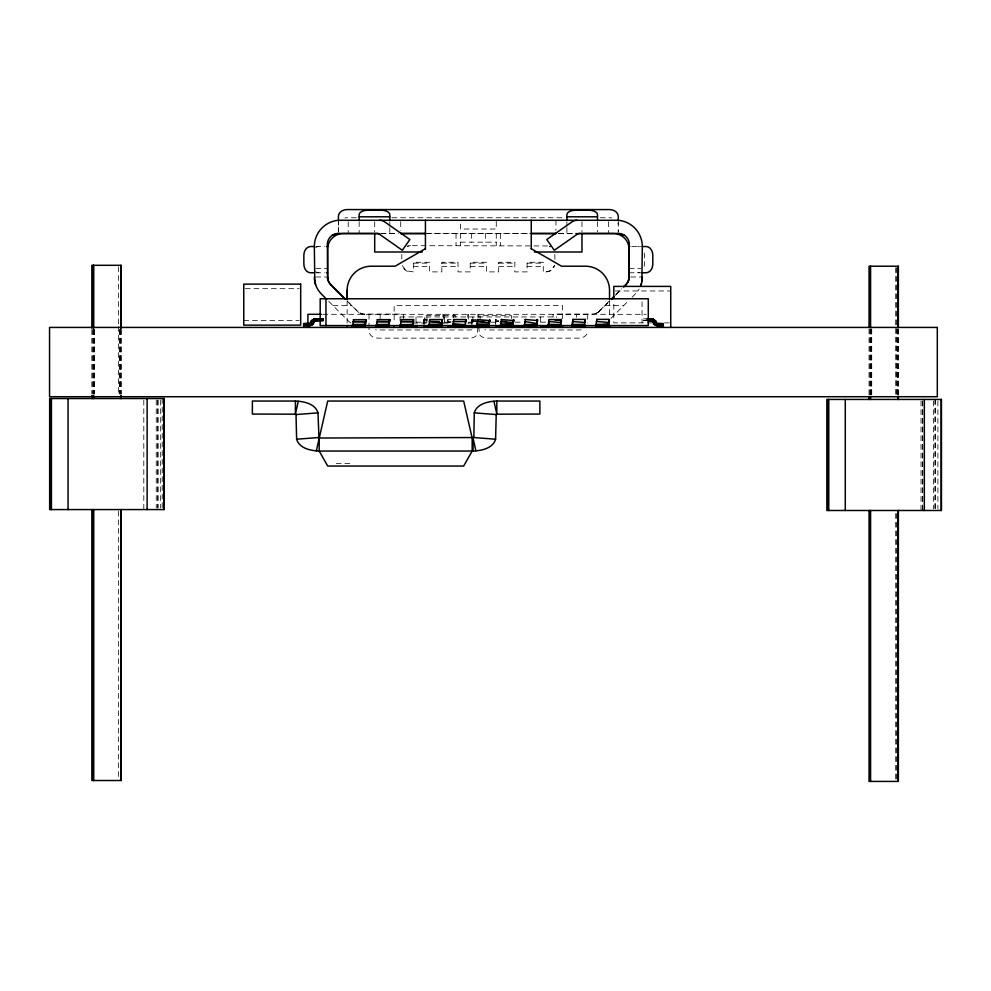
<?xml version="1.0" encoding="UTF-8"?>
<svg xmlns="http://www.w3.org/2000/svg" width="991" height="991" viewBox="0 0 991 991"><rect width="100%" height="100%" fill="white"/><g stroke="black" fill="none" stroke-linecap="round" stroke-linejoin="round"><path stroke-width="0.74" stroke-dasharray="4.96 3.72" d="M338.402 231.956L338.402 221.749M618.273 231.646L618.273 229.565M427.195 319.486L424.16 319.486L423.925 321.443L427.096 321.357M471.889 319.536L471.741 321.406L471.889 319.536L474.937 319.536M498.733 320.353L495.698 320.626L495.76 319.56L498.795 319.56M450.967 321.381C446.346 323.438 448.13 316.253 447.796 322.595L450.88 322.595M424.16 319.486C423.776 324.206 423.145 316.786 426.948 319.622M495.76 319.56L495.537 321.518L498.696 321.431M476.374 321.406L471.666 321.493L471.592 319.672L476.225 319.672M609.366 301.041L599.518 310.889A10.938 10.938 0 0 1 591.788 314.097L556.608 314.097L556.608 317.231M615.931 294.476L621.407 289M597.945 312.462L610.159 300.546M615.436 295.281L621.877 288.839M610.952 318.322L627.91 301.351M632.109 297.164L635.281 293.993A24.057 24.057 0 0 0 639.096 289.013M546.115 271.893L550.488 270.716L554.564 265.415A8.746 8.746 0 0 1 546.115 271.893L543.279 271.893L543.279 262.268L527.088 262.268L527.088 271.893L514.849 271.893L514.849 262.268L498.671 262.268L498.671 271.893L486.42 271.893L486.42 262.268L470.242 262.268L470.242 271.893L458.003 271.893L458.003 262.268L441.825 262.268L441.825 271.893L429.574 271.893L429.574 262.268L413.396 262.268L413.396 271.893L406.174 270.716L402.098 265.415A8.746 8.746 0 0 0 410.547 271.893M646.256 320.266L643.654 320.589L646.219 320.576M427.121 320.279L424.086 320.539L423.851 319.622M476.386 320.204L471.827 320.589L476.411 320.935M410.547 245.657L407.202 246.325A8.746 8.746 0 0 1 410.547 245.657L548.382 245.954A8.746 8.746 0 0 0 546.115 245.657M648.064 320.65L643.654 320.601L643.654 318.706L647.594 318.706M356.401 217.76L347.147 217.76A8.746 6.838 0 0 0 344.88 217.995M391.903 217.76L564.771 217.76M600.261 217.76L609.527 217.76A8.746 6.838 0 0 1 611.794 217.995M380.841 233.405L398.37 233.405M426.96 233.405L529.083 233.405M558.292 233.405L575.214 233.405M380.841 233.628L398.085 233.628M425.424 233.628L529.665 233.628M558.689 233.628L575.486 233.628M460.406 242.151L496.268 242.151M315.807 246.524L324.553 246.524M631.701 246.524L640.867 246.524M413.396 263.148L429.574 263.148M441.825 263.148L458.003 263.148M470.242 263.148L486.42 263.148M498.671 263.148L514.849 263.148M527.088 263.148L543.279 263.148M413.396 266.641L429.574 266.641M441.825 266.641L458.003 266.641M470.242 266.641L486.42 266.641M498.671 266.641L514.849 266.641M527.088 266.641L543.279 266.641M315.807 268.388L327.464 268.388M629.198 268.388L640.867 268.388M315.807 272.773L324.553 272.773M629.198 272.773L640.867 272.773M315.807 276.984L326.002 276.984M630.66 276.984L640.867 276.984M245.31 288.678L299.146 288.678M615.349 290.958L670.734 290.958M332.964 305.562L351.52 305.562M605.154 305.562L623.698 305.562M322.793 314.308L646.182 314.308M400.054 316.934L556.608 316.934M243.761 320.589L299.146 320.589M416.022 322.186L426.948 322.186M444.439 322.186L454.014 322.186M468.495 322.186L472.868 322.186M491.09 322.186L499.836 322.186M515.134 322.186L522.43 322.186M540.652 322.186L546.45 322.186M652.276 322.868L613.813 322.868L613.813 301.598M664.577 322.868L669.198 322.868M412.739 323.054L427.889 323.054M443.039 323.054L451.363 323.054M467.814 323.054L477.897 323.054M336.197 463.54L353.192 463.54M447.734 319.511L451.066 319.511M498.584 321.641L495.5 321.641L495.45 320.118L498.547 319.697M423.999 323.772L423.851 320.031L423.888 321.567L426.985 321.567M476.262 321.617L471.629 321.617L471.592 319.672M643.654 318.73L647.544 319.362M358.717 312.462L346.503 300.546M347.296 301.041L357.156 310.889A10.938 10.938 0 0 0 364.886 314.097L400.054 314.097L400.054 320.836M328.752 301.351L347.779 320.39A24.057 24.057 0 0 0 351.433 323.376M495.45 320.118L495.748 323.016M471.666 321.493L471.592 320.081L471.877 322.992M495.45 319.697L495.698 320.626M447.721 320.056L448.006 322.967M495.562 322.583L495.599 323.846M471.691 322.558L471.728 323.822M423.888 321.567L423.975 323.871M937.895 400.983L937.895 508.94M935.231 399.447L935.231 508.94M934.984 399.447L934.984 508.94M933.46 400.983L933.46 508.94M922.794 400.983L922.794 510.489M922.547 400.983L922.547 510.489M921.023 400.983L921.023 510.489M898.366 329L898.366 394.852M898.119 329L898.119 394.852M897.474 329L897.474 394.852M897.239 329L897.239 394.852M896.595 267.743L896.595 394.852M896.595 513.586L896.595 779.88M895.703 267.743L895.703 394.852M895.703 513.586L895.703 779.88M871.721 329L871.721 394.852M871.473 329L871.473 394.852M870.829 329L870.829 394.852M870.581 329L870.581 394.852M869.937 329L869.937 394.852M869.057 329L869.057 394.852M642.057 301.76L642.057 322.595M618.273 221.427L618.273 231.956M609.527 300.781L609.527 317.231M608.437 221.749L608.437 233.405M597.499 221.6L597.499 231.956M587.663 314.308L587.663 323.128M581.977 221.749L581.977 231.956M576.502 314.308L576.502 317.231M566.889 221.749L566.889 226.121M566.889 227.583L566.889 233.405M562.516 318.681L562.516 305.562L394.158 305.562L394.158 323.586M555.951 220.287L555.951 230.494M554.861 254.402L554.861 261.686M553.114 314.308L553.114 317.231M540.652 316.934L540.652 322.645M511.517 318.594L511.517 315.646L480.09 315.646L480.09 318.594M500.641 233.628L500.641 245.657M496.268 221.464L496.268 229.032L460.406 229.032L460.406 221.464M496.268 233.405L496.268 245.657M485.33 233.405L485.33 242.151M478.777 314.308L478.777 317.231M478.777 326.522L479.508 334.723A8.746 6.838 0 0 0 487.077 338.142L578.917 338.142A8.746 6.838 0 0 0 587.663 331.304M477.897 314.308L477.897 317.231M477.897 327.426L477.166 334.723A8.746 6.838 0 0 1 469.585 338.142L377.757 338.142A8.746 6.838 0 0 1 369.011 331.304L369.011 327.426M472.868 316.934L472.868 322.645M471.332 233.405L471.332 242.151M468.309 314.308L468.309 323.054M467.814 314.308L467.814 317.231M460.406 233.405L460.406 245.657M456.033 233.628L456.033 245.657M455.798 316.959L455.798 315.646L424.371 315.646L424.371 326.126M453.878 314.308L453.878 317.231M453.382 314.308L453.382 317.231M444.439 316.934L444.439 322.645M443.782 314.308L443.782 323.054M442.915 314.308L442.915 317.231M426.948 316.934L426.948 322.645M416.022 316.934L416.022 322.645M403.56 314.308L403.56 318.681M401.801 254.402L401.801 258.775M400.711 221.749L400.711 230.494M389.785 221.749L389.785 226.121M389.785 227.583L389.785 233.405M380.16 314.308L380.16 318.681M374.697 221.749L374.697 231.956M369.011 314.308L369.011 325.977M359.163 221.6L359.163 233.405M348.237 221.749L348.237 233.405M347.147 300.781L347.147 323.586M338.402 220.287L338.402 231.646M162.227 398.531L162.227 508.036M160.691 400.079L160.691 508.036M158.027 400.079L158.027 508.036M157.78 400.079L157.78 508.036M156.244 400.079L156.244 508.036M143.806 400.079L143.806 509.572M121.162 329.619L121.162 393.947M120.914 329.619L120.914 393.947M120.27 329.619L120.27 393.947M120.022 329.619L120.022 393.947M119.378 329.619L119.378 393.947M118.499 266.839L118.499 325.036M118.499 326.559L118.499 395.471M118.499 511.121L118.499 778.963M94.504 329.619L94.504 393.947M94.269 329.619L94.269 393.947M93.625 329.619L93.625 393.947M93.377 329.619L93.377 393.947M92.733 329.619L92.733 393.947M91.841 329.619L91.841 393.947M617.975 222.826A8.746 6.838 0 0 1 618.273 224.598M644.212 253.015A8.746 6.726 -90 0 1 644.435 255.269L644.435 264.015A8.746 6.726 -90 0 1 644.212 266.282M637.708 246.524A8.746 6.726 -90 0 1 639.455 246.821M599.605 311.112A10.938 10.938 0 0 1 591.875 314.308M315.596 247.7A8.746 6.726 -90 0 1 318.953 246.524M338.402 224.598A8.746 6.838 0 0 1 338.699 222.826M581.172 329.73A8.746 6.838 0 0 1 578.917 329.966L487.077 329.966A8.746 6.838 0 0 1 484.822 329.73M639.455 272.463A8.746 6.726 -90 0 1 637.708 272.773M364.787 314.308A10.938 10.938 0 0 1 357.057 311.112M318.953 272.773A8.746 6.726 -90 0 1 315.596 271.596M471.852 329.73A8.746 6.838 0 0 1 469.585 329.966L377.757 329.966A8.746 6.838 0 0 1 375.49 329.73M550.488 246.821L549.46 246.325A8.746 8.746 0 0 1 550.488 246.821"/><path stroke-width="1.49" d="M347.147 298.452L347.147 290.264A24.057 24.057 0 0 1 371.191 266.207L395.124 266.207L425.424 248.716M641.858 281.679L642.317 246.524A26.336 26.336 0 0 0 618.273 220.287L618.273 216.41A8.746 6.838 0 0 0 609.527 209.572L347.147 209.572A8.746 6.838 0 0 0 338.402 216.41L338.402 220.287A26.336 26.336 0 0 0 314.345 246.524L314.804 281.679M309.539 324.751L303.642 325.556L303.642 323.661L310.406 323.45M323.314 318.681L323.314 320.564L313.515 320.675L312.128 322.967L313.614 322.248L313.8 319.226L323.326 318.693L316.835 319.734L315.175 320.873L322.05 319.065M473.871 437.539L474.255 412.863C476.931 403.671 488.427 401.343 496.825 401.045L539.86 401.045L539.86 414.052L496.218 414.188L495.599 439.224C492.911 448.428 481.415 450.744 473.029 451.041L319.201 451.041C310.802 450.744 299.307 448.428 296.631 439.224L295.999 414.188L252.371 414.052L252.371 401.045L295.405 401.045C303.803 401.343 315.299 403.671 317.975 412.863L318.978 438.022L473.871 437.539L495.599 439.224M584.417 326.547L584.665 324.379L572.055 324.429L571.98 326.299L584.579 326.287L584.764 324.937M537.134 323.747L537.37 319.585L537.63 321.332M560.993 323.723L561.228 319.56L548.865 319.573L548.506 323.822M352.548 326.547L352.883 324.553L365.258 324.54L365.976 319.647L365.146 326.535L352.548 326.547L352.982 325.184L365.382 324.515M364.911 326.535L365.258 324.54M376.394 326.522L376.828 325.159L389.19 325.147L389.005 326.51L376.394 326.522L376.469 324.652L389.104 324.515L389.822 319.622L389.451 321.58L377.125 321.505M388.757 326.51L389.104 324.515M413.606 321.468L412.851 326.473L400.253 326.497L400.575 324.577M412.615 326.473L412.937 324.565L400.327 324.614M441.763 323.14L441.478 326.448L428.868 326.46L429.214 324.466L441.577 324.453L442.296 319.56M441.23 326.448L441.577 324.453M452.726 326.435L453.221 323.834L465.51 325.06L465.324 326.423L452.726 326.435L453.023 324.565M465.089 326.423L465.398 324.553L452.8 324.565M489.368 325.036L489.17 326.398L476.572 326.411L476.931 324.28L489.294 324.268L489.517 320.725L489.195 323.797M488.935 326.398L489.294 324.268M500.418 326.386L500.777 324.255L513.14 324.243L513.375 320.7L513.028 326.361L500.418 326.386L500.851 325.023M512.781 326.373L513.14 324.243M524.697 324.998L524.251 326.473L524.586 324.478M560.918 324.961L560.733 326.312L548.122 326.324L548.432 324.453M560.485 326.312L560.795 324.441L548.196 324.453M609.18 321.245L608.189 326.262L595.826 326.274L596.148 324.367M524.66 323.859L525.341 319.474M548.618 323.735L548.692 322.471M572.476 323.71L572.538 322.434M365.716 319.647L365.605 321.604L353.279 321.53M389.017 323.908L389.562 319.622M400.649 323.648L401.318 319.61M413.012 323.636L413.681 319.585M413.309 321.555L413.408 319.598L401.045 319.61M441.49 323.846L442.036 319.56L429.673 319.573L429.214 324.466M453.122 323.599L453.779 319.548M465.349 323.822L466.154 319.536M466.08 321.406L465.881 319.536L453.519 319.548M572.377 323.462L573.033 319.412M584.591 323.698L585.408 319.399M596.223 323.438L596.892 319.387M608.883 321.332L608.994 319.375L596.632 319.387M476.931 324.28L477.637 319.523M500.777 324.255L501.483 319.498M352.883 324.553L353.614 319.659M376.741 324.528L377.46 319.635M653.49 323.016L653.18 319.238L647.594 318.73M647.495 320.589L651.805 320.886L650.146 319.759L650.232 318.693L653.168 319.275L655.398 320.799L656.835 323.586L663.338 323.698L663.338 325.593C659.857 326.002 652.066 326.398 653.465 320.7L648.064 320.65M477.005 325.048L476.572 326.411M629.136 278.112L629.112 278.409A11.099 11.012 0 0 1 628.827 279.809L628.628 280.503A10.938 10.938 0 0 1 626.002 284.714L623.934 286.783M537.06 324.986L536.639 326.336L524.276 326.361L524.289 325.122M548.556 324.974L548.122 326.324M524.35 324.478L536.949 324.466L536.614 326.497L524.251 326.473M608.511 324.354L608.189 326.262L608.511 324.354L595.901 324.404M513.474 321.443L513.524 319.622L513.251 320.973M561.476 321.295L561.228 319.56M608.92 319.511L608.635 322.459L596.334 321.468M313.367 323.549L313.614 322.248M298.266 401.268L295.405 414.052L295.405 401.045M316.34 450.818L327.699 401.045L463.677 401.045L472.174 438.047L472.174 451.041L463.677 466.043L327.699 466.043L319.201 451.041L319.201 438.047M489.765 319.511L489.628 321.468M513.772 321.357L513.623 319.486M537.469 319.461L537.209 320.514L525.069 319.474M561.067 320.489L561.327 319.424M400.983 321.48L411.922 321.58M429.599 321.443L439.174 321.567M641.041 284.714L641.499 283.215M312.289 322.112L313.961 321.716L315.274 318.829L323.314 320.551L315.98 320.65L313.8 319.213L311.583 320.762L310.728 323.078L311.57 320.737L310.146 323.574L303.642 323.685L309.452 323.71M309.626 325.556L312.97 324.193L313.949 321.691M365.171 323.933L365.444 323.215M412.875 323.884L413.148 323.165M608.449 323.673L608.722 322.955M312.128 322.967L313.8 319.238L313.961 321.716M311.583 320.75L310.79 322.732L312.549 319.895L316.934 320.564L315.274 318.829L316.847 319.759L316.748 318.668L315.98 320.638L316.934 320.564M628.071 281.816L628.368 281.171M313.49 322.979L312.338 324.775L310.567 325.482L303.63 325.543L309.44 323.673M352.387 326.287L352.437 324.937M412.541 324.998L412.504 326.361L400.129 326.336L400.166 324.986M611.558 298.848L613.739 296.668M623.599 286.808L625.779 284.628A10.938 10.938 0 0 0 628.988 276.898L628.988 248.939A15.311 15.311 0 0 0 613.677 233.628L575.821 233.628M611.583 299.133L613.64 297.077M311.583 320.774L312.549 319.907M332.27 235.251L338.402 233.405L376.877 233.405A4.373 4.373 0 0 1 379.392 234.198L402.346 250.277L409.878 239.537L384.657 221.873A8.746 8.746 0 0 0 379.64 220.287M310.567 325.494L313.367 323.549L309.626 325.556L303.63 325.543L309.849 323.648L303.642 323.673M465.436 322.211L465.745 320.081L465.782 321.493M303.642 325.568L309.452 323.698M657.355 325.581L663.338 323.71L656.575 323.462L655.398 320.762L656.191 322.744M647.544 320.093L654.432 319.92L656.005 321.802M505.001 324.602L513.288 323.772M296.259 414.548L317.975 412.863M296.631 439.224L318.346 437.539M413.086 324.466L400.674 325.135L400.253 326.497M441.701 324.429L429.301 325.11L428.868 326.46M603.147 324.553L608.66 324.255M484.116 321.58L477.563 321.394M506.587 321.58L501.409 321.369M536.949 324.466L536.639 326.336L536.664 325.135M353.353 319.659L365.976 319.647M377.199 319.635L389.822 319.622M572.773 319.412L585.136 319.399L584.789 322.484L572.488 321.493M353.056 321.741L365.419 321.728M376.902 321.716L389.277 321.703M400.76 321.691L413.123 321.666M453.234 321.629L465.597 321.617M657.529 323.735L663.338 323.685M352.623 324.676L364.985 324.664L365.146 326.535M376.469 324.652L388.831 324.627L389.005 326.51M428.942 324.59L441.305 324.577L441.478 326.448M476.646 324.54L489.009 324.528L489.17 326.398M500.492 324.515L512.855 324.491M359.163 216.794L389.785 216.794M566.889 216.794L597.499 216.794M338.402 220.287L618.273 220.287M400.822 233.405L425.424 233.405M531.25 233.405L555.84 233.405M624.404 235.251L618.273 233.405L579.785 233.405A4.373 4.373 0 0 0 577.282 234.198L554.316 250.277L546.797 239.537L572.018 221.873A8.746 8.746 0 0 1 577.035 220.287M379.305 233.628L342.985 233.628A15.311 15.311 0 0 0 327.687 248.939L327.687 276.898A10.938 10.938 0 0 0 330.883 284.628L345.116 298.848M400.822 233.628L425.424 233.628M531.25 233.628L555.84 233.628M314.345 246.524L310.579 246.524A8.746 6.726 -90 0 0 303.853 255.269L303.853 264.015A8.746 6.726 -90 0 0 310.579 272.773L314.345 272.773M326.485 246.524L327.501 246.524A11.112 11.112 0 0 1 338.402 233.405M618.273 233.405A11.112 11.112 0 0 1 629.198 246.524L629.818 246.524M642.317 246.524L646.082 246.524A8.746 6.726 -90 0 1 652.821 255.269L652.821 264.015A8.746 6.726 -90 0 1 646.082 272.773L642.317 272.773M422.352 251.999L374.697 251.999L374.697 233.628M534.322 251.999L581.977 251.999L581.977 233.628M326.485 272.773L327.501 272.773M321.27 314.308L307.916 314.308L307.916 327.426M353.725 325.581L320.18 325.581L320.18 298.774L648.287 298.774L648.287 325.581L361.442 325.581M400.054 326.336L416.938 326.336M455.315 326.336L473.735 326.336M512.099 326.336L530.519 326.336M541.259 326.336L556.608 326.336M361.665 326.299L364.762 326.299L364.812 324.949M576.626 326.535L571.98 326.535L572.03 325.172M663.338 323.698L657.12 323.673L663.338 325.568L656.414 325.519L653.614 323.574M474.255 412.863L495.971 414.548M548.63 321.518L560.931 322.521L561.154 319.982L561.179 321.381M500.938 321.58L513.227 322.57M477.08 321.604L489.381 322.595M429.376 321.654L441.676 322.645M554.997 319.969L559.543 320.353M501.223 319.498L513.363 320.539M477.377 319.523L489.517 320.564L489.926 321.381M524.784 321.555L537.035 323.5L537.295 320.006L537.333 321.418M647.544 319.362L650.146 319.759L651.706 318.829L654.209 321.381M653.019 321.741L654.692 322.137M657.529 323.698L663.338 325.593M653.354 322.273L654.84 322.992L653.18 319.251L651 320.688L650.232 318.706M654.01 324.218L656.414 325.519M531.25 248.716L561.55 266.207L585.47 266.207A24.057 24.057 0 0 1 609.527 290.264L609.527 299.282M330.672 284.727L345.091 299.133M326.646 299.257L321.394 293.993A24.057 24.057 0 0 1 314.345 276.984M315.163 283.215L315.621 284.714M493.964 401.268L496.825 414.052L496.825 401.045M475.878 450.818L473.029 438.047L473.029 451.041M327.464 246.524L327.563 278.409A11.099 11.012 0 0 0 327.674 279.115M584.405 325.184L584.43 326.188M560.534 325.159L560.485 326.522L548.11 326.51L548.159 325.147M508.024 325.11L508.049 326.373L495.599 326.448L495.649 325.085M484.153 325.073L484.103 326.435L471.728 326.423L471.778 325.06M436.412 325.023L436.374 326.386L423.999 326.373L424.037 325.011M388.67 324.974L388.695 326.237L376.258 326.312L376.307 324.961M460.295 325.618L460.295 326.411L447.87 326.398L447.92 325.605M941.202 399.447L941.202 510.489M924.33 399.447L924.33 510.489M898.366 327.464L898.366 266.22L869.057 266.22L869.057 327.464M898.366 396.388L898.366 399.447M898.366 510.489L898.366 781.428L869.057 781.428L869.057 510.489M898.119 266.22L898.119 327.464M898.119 396.388L898.119 399.447M898.119 510.489L898.119 781.428M870.581 266.22L870.581 327.464M870.581 396.388L870.581 399.447M870.581 510.489L870.581 781.428M869.057 396.388L869.057 399.447M845.273 399.447L845.273 510.489M828.637 399.447L828.637 510.489M828.389 399.447L828.389 510.489M670.734 327.426L670.734 286.399L613.813 286.399L613.813 298.551M629.198 246.524L629.198 276.984A10.938 10.938 0 0 1 628.827 279.809M609.527 325.667L609.527 327.426M597.499 220.287L597.499 214.601A8.746 4.373 0 0 0 588.753 210.228L575.635 210.228A8.746 4.373 0 0 0 566.889 214.601L566.889 220.287M562.516 325.667L562.516 327.426M540.652 325.494L540.652 327.525M531.25 220.287L531.25 248.939M529.714 325.494L529.714 327.525M512.223 325.494L512.223 327.525M511.517 326.126L511.517 327.426M480.09 326.126L480.09 327.426M472.868 325.494L472.868 327.525M455.798 326.126L455.798 327.426M455.377 325.494L455.377 327.525M425.424 220.287L425.424 248.939M424.371 326.126L424.371 327.426M416.022 325.494L416.022 327.525M394.158 325.667L394.158 327.426M389.785 220.287L389.785 214.601A8.746 4.373 0 0 0 381.04 210.228L367.921 210.228A8.746 4.373 0 0 0 359.163 214.601L359.163 220.287M347.147 290.264L347.147 299.282M347.147 325.667L347.147 327.426M325.965 298.774L325.965 325.581M163.998 398.531L163.998 509.572M147.126 398.531L147.126 509.572M121.162 328.095L121.162 265.303L91.841 265.303L91.841 328.095M121.162 395.471L121.162 398.531M121.162 509.572L121.162 780.512L91.841 780.512L91.841 509.572M120.914 265.303L120.914 328.095M120.914 395.471L120.914 398.531M120.914 509.572L120.914 780.512M93.625 265.303L93.625 328.095M93.625 395.471L93.625 398.531M93.625 509.572L93.625 780.512M93.377 265.303L93.377 328.095M93.377 395.471L93.377 398.531M93.377 509.572L93.377 780.512M91.841 395.471L91.841 398.531M68.057 398.531L68.057 509.572M51.433 398.531L51.433 509.572M51.185 398.531L51.185 509.572M642.317 276.984A24.057 24.057 0 0 1 640.496 286.188M330.672 284.714A10.926 10.926 0 0 1 328.046 280.503L327.835 279.809A10.926 10.926 0 0 1 327.464 276.984M300.682 284.12L243.761 284.12L243.761 325.147L300.682 325.147L300.682 284.12M937.313 327.426L49.55 327.426L49.55 396.722L937.313 396.722L937.313 327.426M164.246 398.531L49.649 398.531L49.649 509.572L164.246 509.572L164.246 398.531M941.45 399.447L826.853 399.447L826.853 510.489L941.45 510.489L941.45 399.447"/></g></svg>
